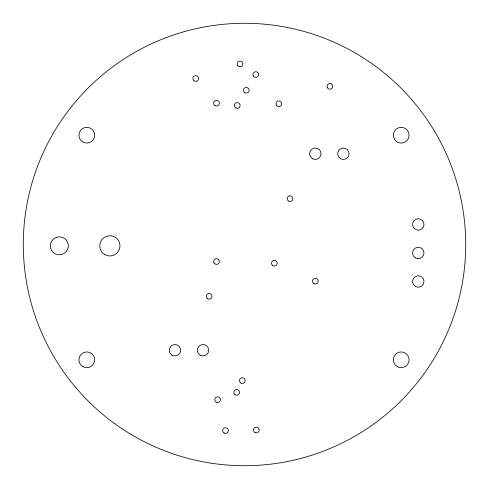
<?xml version="1.0" encoding="UTF-8"?>
<svg xmlns="http://www.w3.org/2000/svg" width="489" height="489" viewBox="0 0 489 489"><rect width="100%" height="100%" fill="white"/><g stroke="black" fill="none" stroke-linecap="round" stroke-linejoin="round"><path stroke-width="0.73" d="M82.867 142.018A7.861 7.861 0 0 0 94.658 135.208A7.861 7.861 0 0 0 82.867 128.399A7.861 7.861 0 0 0 82.867 142.018M82.867 366.603A7.861 7.861 0 0 0 94.658 359.8A7.861 7.861 0 0 0 82.867 352.991A7.861 7.861 0 0 0 82.867 366.603M394.415 139.139A7.861 7.861 0 0 0 408.034 139.139A7.861 7.861 0 0 0 401.224 127.348A7.861 7.861 0 0 0 394.415 139.139M397.294 366.603A7.861 7.861 0 0 0 409.085 359.8A7.861 7.861 0 0 0 397.294 352.991A7.861 7.861 0 0 0 397.294 366.603M51.553 250.331A8.985 8.985 0 0 0 67.109 250.331A8.985 8.985 0 0 0 59.334 236.859A8.985 8.985 0 0 0 51.553 250.331M104.811 254.592A10.104 10.104 0 0 0 119.97 245.839A10.104 10.104 0 0 0 104.811 237.086A10.104 10.104 0 0 0 104.811 254.592M254.94 432.453A2.855 2.855 0 0 0 259.219 429.984A2.855 2.855 0 0 0 254.94 427.514A2.855 2.855 0 0 0 254.94 432.453M235.288 394.831A2.855 2.855 0 0 0 239.567 392.361A2.855 2.855 0 0 0 235.288 389.892A2.855 2.855 0 0 0 235.288 394.831M276.352 105.19A2.855 2.855 0 0 0 281.291 105.19A2.855 2.855 0 0 0 278.822 100.911A2.855 2.855 0 0 0 276.352 105.19M244.83 92.757A2.855 2.855 0 0 0 249.109 90.288A2.855 2.855 0 0 0 244.83 87.818A2.855 2.855 0 0 0 244.83 92.757M194.298 80.966A2.855 2.855 0 0 0 198.577 78.497A2.855 2.855 0 0 0 194.298 76.027A2.855 2.855 0 0 0 194.298 80.966M207.776 298.822A2.855 2.855 0 0 0 212.055 296.352A2.855 2.855 0 0 0 207.776 293.883A2.855 2.855 0 0 0 207.776 298.822M214.029 262.966A2.855 2.855 0 0 0 218.968 262.966A2.855 2.855 0 0 0 216.499 258.687A2.855 2.855 0 0 0 214.029 262.966M288.626 201.126A2.855 2.855 0 0 0 292.905 198.656A2.855 2.855 0 0 0 288.626 196.187A2.855 2.855 0 0 0 288.626 201.126M235.851 107.922A2.855 2.855 0 0 0 240.13 105.447A2.855 2.855 0 0 0 235.851 102.977A2.855 2.855 0 0 0 235.851 107.922M253.333 75.997A2.855 2.855 0 0 0 258.271 75.997A2.855 2.855 0 0 0 255.802 71.718A2.855 2.855 0 0 0 253.333 75.997M224.06 433.016A2.855 2.855 0 0 0 228.339 430.546A2.855 2.855 0 0 0 224.06 428.071A2.855 2.855 0 0 0 224.06 433.016M240.9 383.04A2.855 2.855 0 0 0 245.178 380.57A2.855 2.855 0 0 0 240.9 378.101A2.855 2.855 0 0 0 240.9 383.04M272.905 265.692A2.855 2.855 0 0 0 277.184 263.223A2.855 2.855 0 0 0 272.905 260.753A2.855 2.855 0 0 0 272.905 265.692M313.895 283.663A2.855 2.855 0 0 0 318.174 281.193A2.855 2.855 0 0 0 313.895 278.724A2.855 2.855 0 0 0 313.895 283.663M216.199 402.135A2.855 2.855 0 0 0 220.478 399.66A2.855 2.855 0 0 0 216.199 397.19A2.855 2.855 0 0 0 216.199 402.135M215.074 105.673A2.855 2.855 0 0 0 219.353 103.203A2.855 2.855 0 0 0 215.074 100.734A2.855 2.855 0 0 0 215.074 105.673M237.611 65.324A2.855 2.855 0 0 0 242.55 65.324A2.855 2.855 0 0 0 240.081 61.046A2.855 2.855 0 0 0 237.611 65.324M327.447 87.788A2.855 2.855 0 0 0 332.386 87.788A2.855 2.855 0 0 0 329.916 83.509A2.855 2.855 0 0 0 327.447 87.788M312.465 158.674A5.703 5.703 0 0 0 321.022 153.735A5.703 5.703 0 0 0 312.465 148.797A5.703 5.703 0 0 0 312.465 158.674M172.097 355.191A5.703 5.703 0 0 0 180.655 350.252A5.703 5.703 0 0 0 172.097 345.313A5.703 5.703 0 0 0 172.097 355.191M200.172 355.191A5.703 5.703 0 0 0 208.73 350.252A5.703 5.703 0 0 0 200.172 345.313A5.703 5.703 0 0 0 200.172 355.191M415.43 286.444A5.703 5.703 0 0 0 423.987 281.505A5.703 5.703 0 0 0 415.43 276.566A5.703 5.703 0 0 0 415.43 286.444M415.43 257.923A5.703 5.703 0 0 0 423.987 252.984A5.703 5.703 0 0 0 415.43 248.045A5.703 5.703 0 0 0 415.43 257.923M413.346 227.312A5.703 5.703 0 0 0 423.223 227.312A5.703 5.703 0 0 0 418.284 218.754A5.703 5.703 0 0 0 413.346 227.312M340.54 158.674A5.703 5.703 0 0 0 349.097 153.735A5.703 5.703 0 0 0 340.54 148.797A5.703 5.703 0 0 0 340.54 158.674M114.787 423.7A221.224 221.224 0 0 0 464.55 267.232A221.224 221.224 0 0 0 154.163 42.567A221.224 221.224 0 0 0 114.787 423.7"/></g></svg>
